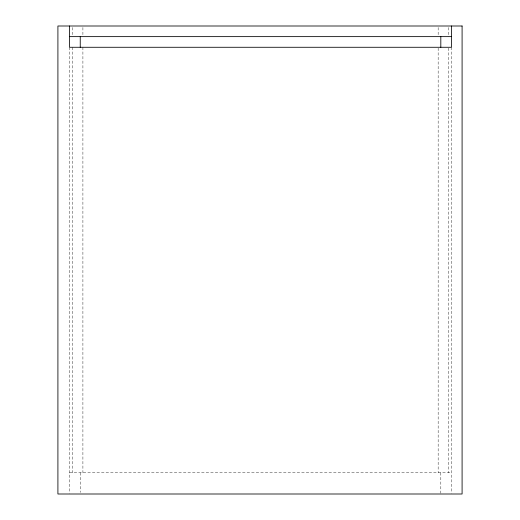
<?xml version="1.0" encoding="UTF-8"?>
<svg xmlns="http://www.w3.org/2000/svg" width="520" height="520" viewBox="0 0 520 520"><rect width="100%" height="100%" fill="white"/><g stroke="black" fill="none" stroke-linecap="round" stroke-linejoin="round"><path stroke-width="0.39" stroke-dasharray="2.6 1.95" d="M69.609 472.726L451.457 472.726M451.457 47.275L451.457 493.214M448.793 27.521L448.793 36.634M448.793 48.087L448.793 472.726M440.817 472.726L440.817 493.214M438.159 27.521L438.159 35.873M438.159 48.087L438.159 472.726M82.907 27.521L82.907 36.634M82.907 47.275L82.907 472.726M80.243 472.726L80.243 492.427M72.267 27.521L72.267 36.634M72.267 47.275L72.267 472.726M69.609 47.275L69.609 493.214"/><path stroke-width="0.78" d="M69.609 36.634L451.457 36.634M451.457 26L451.457 47.275L69.609 47.275L69.609 26M440.817 36.634L440.817 47.275M80.243 36.634L80.243 47.275M462.091 26L57.909 26L57.909 494L462.091 494L462.091 26"/></g></svg>
